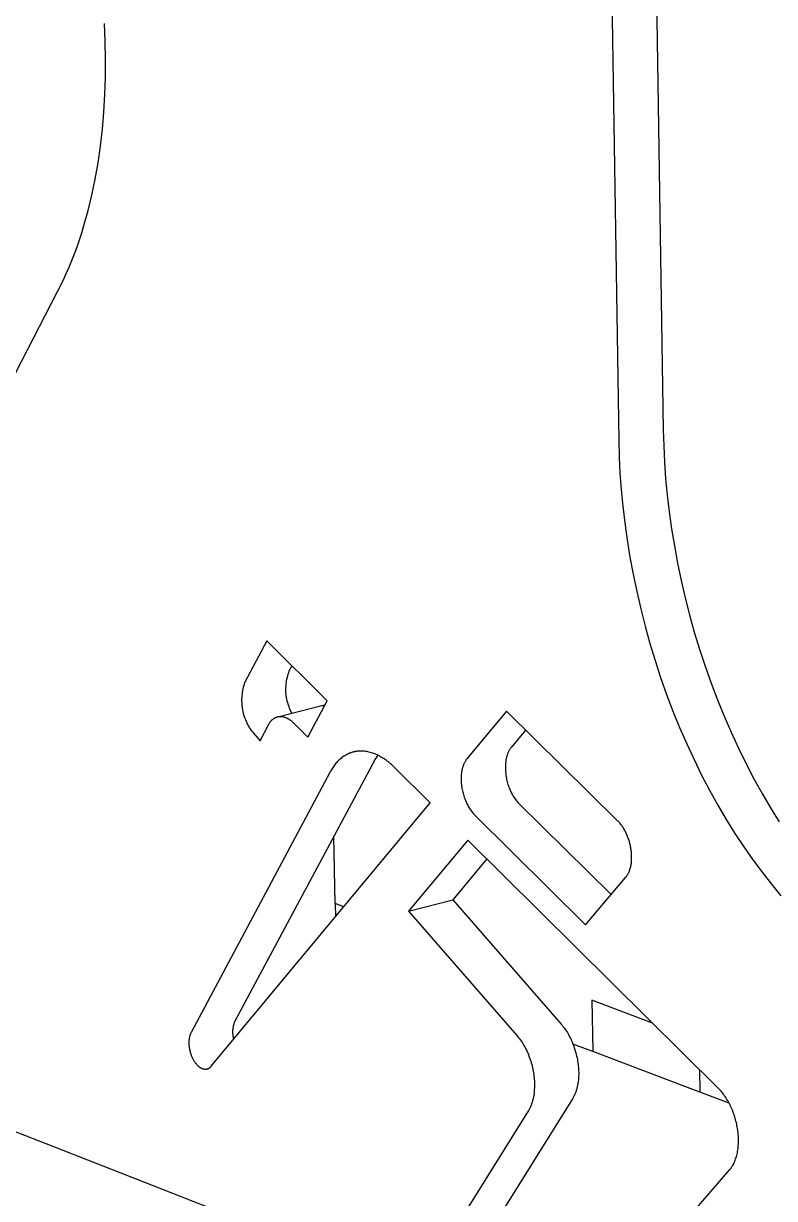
# Model space of a CAD drawing. Header units: millimetres. Extents: x -644 to 2279, y -276 to 1766.
# Drawn here: x 427.7 to 496.6, y 58.6 to 166.4 of the extents above; entities that cross this region are included whole.
import ezdxf

# ---------------------------------------------------------------- set-up
doc = ezdxf.new("R2010")
doc.units = ezdxf.units.MM
doc.header["$MEASUREMENT"] = 0
doc.layers.add('Utwórz2D linie widoczne', color=7, linetype='Continuous', true_color=0x000000)

msp = doc.modelspace()

# ---------------------------------------------------------------- linework, layer by layer
at = {"layer": 'Utwórz2D linie widoczne'}
for p, q in [((474.78, 597.92), (482.28, 128.12)), ((479.11, 597.84), (486.36, 129.13)), ((435.16, 164.79), (435.08, 166.43)), ((435.19, 163.15), (435.16, 164.79)), ((435.18, 161.52), (435.19, 163.15)), ((435.13, 159.9), (435.18, 161.52)), ((435.04, 158.3), (435.13, 159.9)), ((434.9, 156.72), (435.04, 158.3)), ((434.72, 155.16), (434.9, 156.72)), ((434.5, 153.64), (434.72, 155.16)), ((434.24, 152.14), (434.5, 153.64)), ((433.94, 150.69), (434.24, 152.14)), ((433.59, 149.27), (433.94, 150.69)), ((433.21, 147.9), (433.59, 149.27)), ((433.01, 147.23), (433.21, 147.9)), ((432.79, 146.58), (433.01, 147.23)), ((432.33, 145.3), (432.57, 145.93)), ((432.57, 145.93), (432.79, 146.58)), ((431.84, 144.08), (432.09, 144.68)), ((432.09, 144.68), (432.33, 145.3)), ((431.32, 142.91), (431.59, 143.48)), ((431.59, 143.48), (431.84, 144.08)), ((405.84, 93.32), (431.32, 142.91)), ((486.36, 129.13), (486.4, 127.67)), ((482.28, 128.12), (482.32, 126.66)), ((486.4, 127.67), (486.48, 126.18)), ((482.32, 126.66), (482.39, 125.17)), ((486.48, 126.18), (486.58, 124.68)), ((482.39, 125.17), (482.5, 123.66)), ((486.58, 124.68), (486.73, 123.15)), ((482.5, 123.66), (482.64, 122.13)), ((486.73, 123.15), (486.91, 121.61)), ((482.64, 122.13), (482.83, 120.59)), ((486.91, 121.61), (487.13, 120.05)), ((482.83, 120.59), (483.04, 119.03)), ((487.13, 120.05), (487.38, 118.48)), ((483.04, 119.03), (483.3, 117.46)), ((487.38, 118.48), (487.67, 116.9)), ((483.3, 117.46), (483.59, 115.88)), ((487.67, 116.9), (488, 115.32)), ((483.59, 115.88), (483.92, 114.29)), ((488, 115.32), (488.37, 113.73)), ((483.92, 114.29), (484.29, 112.7)), ((488.37, 113.73), (488.77, 112.15)), ((484.29, 112.7), (484.69, 111.12)), ((484.69, 111.12), (485.13, 109.54)), ((488.77, 112.15), (489.21, 110.57)), ((489.21, 110.57), (489.69, 109)), ((449.98, 109.78), (447.98, 105.98)), ((455.53, 104.27), (449.98, 109.78)), ((485.13, 109.54), (485.61, 107.96)), ((489.69, 109), (490.2, 107.44)), ((485.61, 107.96), (486.12, 106.4)), ((451.97, 106.85), (451.92, 106.71)), ((452.02, 107), (451.97, 106.85)), ((452.29, 107.49), (452.02, 107)), ((490.2, 107.44), (490.75, 105.89)), ((447.92, 105.83), (447.87, 105.68)), ((447.98, 105.98), (447.92, 105.83)), ((451.73, 105.81), (451.72, 105.65)), ((451.75, 105.96), (451.73, 105.81)), ((451.77, 106.11), (451.75, 105.96)), ((451.8, 106.26), (451.77, 106.11)), ((451.84, 106.41), (451.8, 106.26)), ((451.88, 106.56), (451.84, 106.41)), ((451.92, 106.71), (451.88, 106.56)), ((486.12, 106.4), (486.67, 104.85)), ((490.75, 105.89), (491.33, 104.36)), ((447.69, 104.73), (447.68, 104.57)), ((447.71, 104.89), (447.69, 104.73)), ((447.73, 105.05), (447.71, 104.89)), ((447.76, 105.21), (447.73, 105.05)), ((447.79, 105.37), (447.76, 105.21)), ((447.83, 105.52), (447.79, 105.37)), ((447.87, 105.68), (447.83, 105.52)), ((451.72, 105.65), (451.71, 105.5)), ((451.71, 105.5), (451.71, 105.34)), ((451.71, 105.34), (451.71, 105.19)), ((451.71, 105.19), (451.71, 105.04)), ((451.71, 105.04), (451.73, 104.88)), ((451.73, 104.88), (451.74, 104.73)), ((451.74, 104.73), (451.77, 104.58)), ((486.67, 104.85), (487.25, 103.32)), ((447.68, 104.57), (447.67, 104.41)), ((447.67, 104.41), (447.67, 104.25)), ((447.67, 104.25), (447.68, 104.09)), ((447.68, 104.09), (447.69, 103.93)), ((447.69, 103.93), (447.7, 103.77)), ((447.7, 103.77), (447.72, 103.62)), ((447.72, 103.62), (447.75, 103.46)), ((450.99, 102.81), (455.02, 103.83)), ((451.77, 104.58), (451.79, 104.43)), ((451.79, 104.43), (451.83, 104.28)), ((451.83, 104.28), (451.87, 104.13)), ((451.87, 104.13), (451.91, 103.98)), ((451.91, 103.98), (451.96, 103.83)), ((451.96, 103.83), (452.01, 103.69)), ((452.01, 103.69), (452.07, 103.55)), ((452.07, 103.55), (452.13, 103.4)), ((453.76, 100.93), (455.53, 104.27)), ((455.02, 103.83), (455.05, 103.83)), ((455.05, 103.83), (455.09, 103.84)), ((455.09, 103.84), (455.13, 103.85)), ((455.13, 103.85), (455.17, 103.85)), ((455.17, 103.85), (455.2, 103.86)), ((455.2, 103.86), (455.24, 103.86)), ((455.24, 103.86), (455.28, 103.86)), ((455.28, 103.86), (455.31, 103.86)), ((491.33, 104.36), (491.94, 102.86)), ((447.75, 103.46), (447.78, 103.3)), ((447.78, 103.3), (447.82, 103.14)), ((447.82, 103.14), (447.86, 102.99)), ((447.86, 102.99), (447.91, 102.84)), ((447.91, 102.84), (447.96, 102.69)), ((447.96, 102.69), (448.02, 102.54)), ((448.02, 102.54), (448.08, 102.39)), ((450.38, 102.43), (450.4, 102.46)), ((450.4, 102.46), (450.43, 102.49)), ((450.43, 102.49), (450.46, 102.52)), ((450.46, 102.52), (450.5, 102.55)), ((450.5, 102.55), (450.53, 102.57)), ((450.53, 102.57), (450.56, 102.6)), ((450.56, 102.6), (450.59, 102.62)), ((450.59, 102.62), (450.63, 102.65)), ((450.63, 102.65), (450.66, 102.67)), ((450.66, 102.67), (450.69, 102.69)), ((450.69, 102.69), (450.71, 102.7)), ((450.71, 102.7), (450.73, 102.71)), ((450.73, 102.71), (450.75, 102.72)), ((450.75, 102.72), (450.76, 102.73)), ((450.76, 102.73), (450.78, 102.74)), ((450.78, 102.74), (450.8, 102.74)), ((450.8, 102.74), (450.82, 102.75)), ((450.82, 102.75), (450.84, 102.76)), ((450.84, 102.76), (450.86, 102.77)), ((450.86, 102.77), (450.88, 102.77)), ((450.88, 102.77), (450.89, 102.78)), ((450.89, 102.78), (450.91, 102.79)), ((450.91, 102.79), (450.93, 102.79)), ((450.93, 102.79), (450.95, 102.8)), ((450.95, 102.8), (450.97, 102.8)), ((450.97, 102.8), (450.99, 102.81)), ((450.99, 102.81), (451.01, 102.81)), ((451.01, 102.81), (451.03, 102.82)), ((451.03, 102.82), (451.05, 102.82)), ((451.05, 102.82), (451.07, 102.82)), ((451.07, 102.82), (451.09, 102.82)), ((451.09, 102.82), (451.11, 102.83)), ((451.11, 102.83), (451.13, 102.83)), ((451.13, 102.83), (451.15, 102.83)), ((451.15, 102.83), (451.17, 102.83)), ((451.17, 102.83), (451.19, 102.83)), ((451.19, 102.83), (451.21, 102.83)), ((451.21, 102.83), (451.23, 102.83)), ((451.23, 102.83), (451.25, 102.83)), ((451.25, 102.83), (451.27, 102.83)), ((451.27, 102.83), (451.29, 102.83)), ((451.29, 102.83), (451.31, 102.83)), ((451.31, 102.83), (451.35, 102.83)), ((451.35, 102.83), (451.39, 102.82)), ((451.39, 102.82), (451.44, 102.82)), ((451.44, 102.82), (451.48, 102.81)), ((451.48, 102.81), (451.52, 102.8)), ((451.52, 102.8), (451.56, 102.79)), ((451.56, 102.79), (451.6, 102.78)), ((451.6, 102.78), (451.64, 102.76)), ((451.64, 102.76), (451.69, 102.75)), ((451.69, 102.75), (451.73, 102.73)), ((451.73, 102.73), (451.77, 102.72)), ((451.77, 102.72), (451.81, 102.7)), ((451.81, 102.7), (451.85, 102.68)), ((451.85, 102.68), (451.89, 102.66)), ((451.89, 102.66), (451.93, 102.64)), ((451.93, 102.64), (451.97, 102.61)), ((451.97, 102.61), (452.01, 102.59)), ((452.01, 102.59), (452.05, 102.56)), ((452.05, 102.56), (452.09, 102.53)), ((452.09, 102.53), (452.13, 102.51)), ((452.13, 103.4), (452.2, 103.27)), ((452.13, 102.51), (452.17, 102.48)), ((452.17, 102.48), (452.21, 102.45)), ((452.2, 103.27), (452.27, 103.13)), ((452.21, 102.45), (452.24, 102.42)), ((471.97, 103.31), (468.35, 98.96)), ((482.17, 93.26), (471.97, 103.31)), ((487.25, 103.32), (487.86, 101.81)), ((491.94, 102.86), (492.58, 101.38)), ((448.08, 102.39), (448.15, 102.24)), ((448.15, 102.24), (448.22, 102.1)), ((448.22, 102.1), (448.3, 101.96)), ((448.3, 101.96), (448.38, 101.82)), ((448.38, 101.82), (448.47, 101.69)), ((448.47, 101.69), (448.56, 101.56)), ((448.56, 101.56), (448.66, 101.43)), ((448.66, 101.43), (448.76, 101.3)), ((449.36, 100.61), (450.13, 102.07)), ((450.13, 102.07), (450.15, 102.11)), ((450.15, 102.11), (450.17, 102.15)), ((450.17, 102.15), (450.2, 102.19)), ((450.2, 102.19), (450.22, 102.22)), ((450.22, 102.22), (450.24, 102.26)), ((450.24, 102.26), (450.27, 102.3)), ((450.27, 102.3), (450.29, 102.33)), ((450.29, 102.33), (450.32, 102.37)), ((450.32, 102.37), (450.35, 102.4)), ((450.35, 102.4), (450.38, 102.43)), ((452.24, 102.42), (452.28, 102.39)), ((452.28, 102.39), (452.32, 102.35)), ((452.32, 102.35), (452.35, 102.32)), ((452.35, 102.32), (452.39, 102.29)), ((452.39, 102.29), (452.43, 102.25)), ((452.43, 102.25), (453.76, 100.93)), ((473.73, 101.58), (472.41, 100)), ((487.86, 101.81), (488.51, 100.33)), ((492.58, 101.38), (493.25, 99.92)), ((448.76, 101.3), (449.36, 100.61)), ((488.51, 100.33), (489.18, 98.87)), ((457.14, 99.23), (457.05, 99.18)), ((457.23, 99.29), (457.14, 99.23)), ((457.27, 99.31), (457.23, 99.29)), ((457.32, 99.34), (457.27, 99.31)), ((457.37, 99.36), (457.32, 99.34)), ((457.41, 99.38), (457.37, 99.36)), ((457.46, 99.41), (457.41, 99.38)), ((457.51, 99.43), (457.46, 99.41)), ((457.55, 99.45), (457.51, 99.43)), ((457.6, 99.47), (457.55, 99.45)), ((457.65, 99.48), (457.6, 99.47)), ((457.7, 99.5), (457.65, 99.48)), ((457.75, 99.52), (457.7, 99.5)), ((457.8, 99.53), (457.75, 99.52)), ((457.85, 99.55), (457.8, 99.53)), ((457.9, 99.56), (457.85, 99.55)), ((457.95, 99.58), (457.9, 99.56)), ((458, 99.59), (457.95, 99.58)), ((458.05, 99.6), (458, 99.59)), ((458.1, 99.61), (458.05, 99.6)), ((458.15, 99.62), (458.1, 99.61)), ((458.2, 99.63), (458.15, 99.62)), ((458.25, 99.63), (458.2, 99.63)), ((458.3, 99.64), (458.25, 99.63)), ((458.35, 99.64), (458.3, 99.64)), ((458.41, 99.65), (458.35, 99.64)), ((458.46, 99.65), (458.41, 99.65)), ((458.51, 99.66), (458.46, 99.65)), ((458.56, 99.66), (458.51, 99.66)), ((458.62, 99.66), (458.56, 99.66)), ((458.67, 99.66), (458.62, 99.66)), ((458.72, 99.66), (458.67, 99.66)), ((458.77, 99.65), (458.72, 99.66)), ((458.83, 99.65), (458.77, 99.65)), ((458.93, 99.64), (458.83, 99.65)), ((459.04, 99.63), (458.93, 99.64)), ((459.15, 99.61), (459.04, 99.63)), ((459.26, 99.59), (459.15, 99.61)), ((459.36, 99.57), (459.26, 99.59)), ((459.47, 99.54), (459.36, 99.57)), ((459.58, 99.51), (459.47, 99.54)), ((459.69, 99.48), (459.58, 99.51)), ((459.79, 99.44), (459.69, 99.48)), ((459.9, 99.4), (459.79, 99.44)), ((460.01, 99.35), (459.9, 99.4)), ((460.11, 99.3), (460.01, 99.35)), ((460.16, 99.28), (460.07, 99.15)), ((460.22, 99.25), (460.11, 99.3)), ((460.33, 99.2), (460.22, 99.25)), ((472.02, 99.23), (472, 99.17)), ((472.04, 99.29), (472.02, 99.23)), ((472.06, 99.35), (472.04, 99.29)), ((472.08, 99.41), (472.06, 99.35)), ((472.1, 99.47), (472.08, 99.41)), ((472.12, 99.52), (472.1, 99.47)), ((472.15, 99.58), (472.12, 99.52)), ((472.17, 99.63), (472.15, 99.58)), ((472.2, 99.68), (472.17, 99.63)), ((472.23, 99.73), (472.2, 99.68)), ((472.26, 99.78), (472.23, 99.73)), ((472.29, 99.83), (472.26, 99.78)), ((472.32, 99.87), (472.29, 99.83)), ((472.35, 99.91), (472.32, 99.87)), ((472.38, 99.96), (472.35, 99.91)), ((472.41, 100), (472.38, 99.96)), ((493.25, 99.92), (493.96, 98.5)), ((459.82, 98.73), (447.06, 74.87)), ((456.06, 98.19), (456, 98.09)), ((456.13, 98.28), (456.06, 98.19)), ((456.19, 98.37), (456.13, 98.28)), ((456.26, 98.45), (456.19, 98.37)), ((456.33, 98.54), (456.26, 98.45)), ((456.41, 98.62), (456.33, 98.54)), ((456.48, 98.7), (456.41, 98.62)), ((456.56, 98.78), (456.48, 98.7)), ((456.63, 98.85), (456.56, 98.78)), ((456.71, 98.92), (456.63, 98.85)), ((456.8, 98.99), (456.71, 98.92)), ((456.88, 99.06), (456.8, 98.99)), ((456.96, 99.12), (456.88, 99.06)), ((457.05, 99.18), (456.96, 99.12)), ((459.9, 98.87), (459.82, 98.73)), ((459.98, 99.01), (459.9, 98.87)), ((460.07, 99.15), (459.98, 99.01)), ((460.43, 99.14), (460.33, 99.2)), ((460.54, 99.08), (460.43, 99.14)), ((460.64, 99.02), (460.54, 99.08)), ((460.74, 98.95), (460.64, 99.02)), ((460.84, 98.88), (460.74, 98.95)), ((460.94, 98.81), (460.84, 98.88)), ((461.04, 98.74), (460.94, 98.81)), ((461.14, 98.66), (461.04, 98.74)), ((461.24, 98.58), (461.14, 98.66)), ((461.34, 98.5), (461.24, 98.58)), ((461.43, 98.41), (461.34, 98.5)), ((461.53, 98.33), (461.43, 98.41)), ((461.62, 98.24), (461.53, 98.33)), ((461.71, 98.15), (461.62, 98.24)), ((464.98, 94.91), (461.71, 98.15)), ((467.96, 98.19), (467.94, 98.13)), ((467.98, 98.25), (467.96, 98.19)), ((468, 98.31), (467.98, 98.25)), ((468.02, 98.37), (468, 98.31)), ((468.04, 98.43), (468.02, 98.37)), ((468.06, 98.49), (468.04, 98.43)), ((468.09, 98.54), (468.06, 98.49)), ((468.11, 98.59), (468.09, 98.54)), ((468.14, 98.64), (468.11, 98.59)), ((468.17, 98.69), (468.14, 98.64)), ((468.2, 98.74), (468.17, 98.69)), ((468.23, 98.79), (468.2, 98.74)), ((468.26, 98.83), (468.23, 98.79)), ((468.29, 98.88), (468.26, 98.83)), ((468.32, 98.92), (468.29, 98.88)), ((468.35, 98.96), (468.32, 98.92)), ((471.88, 98.5), (471.87, 98.35)), ((471.87, 98.35), (471.87, 98.21)), ((471.87, 98.21), (471.87, 98.07)), ((471.89, 98.57), (471.88, 98.5)), ((471.9, 98.64), (471.89, 98.57)), ((471.91, 98.71), (471.9, 98.64)), ((471.92, 98.78), (471.91, 98.71)), ((471.93, 98.84), (471.92, 98.78)), ((471.94, 98.91), (471.93, 98.84)), ((471.95, 98.98), (471.94, 98.91)), ((471.97, 99.04), (471.95, 98.98)), ((471.98, 99.11), (471.97, 99.04)), ((472, 99.17), (471.98, 99.11)), ((489.18, 98.87), (489.88, 97.45)), ((493.96, 98.5), (494.68, 97.11)), ((455.77, 97.7), (443.03, 73.82)), ((455.82, 97.8), (455.77, 97.7)), ((455.88, 97.9), (455.82, 97.8)), ((455.94, 98), (455.88, 97.9)), ((456, 98.09), (455.94, 98)), ((467.82, 97.46), (467.81, 97.32)), ((467.81, 97.32), (467.81, 97.17)), ((467.81, 97.17), (467.81, 97.03)), ((467.83, 97.53), (467.82, 97.46)), ((467.84, 97.6), (467.83, 97.53)), ((467.85, 97.67), (467.84, 97.6)), ((467.86, 97.74), (467.85, 97.67)), ((467.87, 97.8), (467.86, 97.74)), ((467.88, 97.87), (467.87, 97.8)), ((467.89, 97.94), (467.88, 97.87)), ((467.91, 98), (467.89, 97.94)), ((467.92, 98.07), (467.91, 98)), ((467.94, 98.13), (467.92, 98.07)), ((471.87, 98.07), (471.87, 97.96)), ((471.87, 97.96), (471.88, 97.85)), ((471.88, 97.85), (471.89, 97.74)), ((471.89, 97.74), (471.9, 97.63)), ((471.9, 97.63), (471.91, 97.52)), ((471.91, 97.52), (471.93, 97.4)), ((471.93, 97.4), (471.94, 97.29)), ((471.94, 97.29), (471.97, 97.17)), ((471.97, 97.17), (471.99, 97.06)), ((471.99, 97.06), (472.02, 96.94)), ((489.88, 97.45), (490.61, 96.06)), ((494.68, 97.11), (495.43, 95.75)), ((467.81, 97.03), (467.81, 96.92)), ((467.81, 96.92), (467.82, 96.81)), ((467.82, 96.81), (467.83, 96.7)), ((467.83, 96.7), (467.84, 96.59)), ((467.84, 96.59), (467.85, 96.48)), ((467.85, 96.48), (467.87, 96.36)), ((467.87, 96.36), (467.89, 96.25)), ((467.89, 96.25), (467.91, 96.13)), ((467.91, 96.13), (467.93, 96.02)), ((467.93, 96.02), (467.96, 95.9)), ((472.02, 96.94), (472.05, 96.83)), ((472.05, 96.83), (472.08, 96.71)), ((472.08, 96.71), (472.11, 96.6)), ((472.11, 96.6), (472.15, 96.48)), ((472.15, 96.48), (472.19, 96.37)), ((472.19, 96.37), (472.23, 96.26)), ((472.23, 96.26), (472.28, 96.15)), ((472.28, 96.15), (472.32, 96.04)), ((472.32, 96.04), (472.37, 95.93)), ((490.61, 96.06), (491.36, 94.7)), ((444.89, 70.74), (464.98, 94.91)), ((467.96, 95.9), (467.99, 95.79)), ((467.99, 95.79), (468.02, 95.67)), ((468.02, 95.67), (468.05, 95.55)), ((468.05, 95.55), (468.09, 95.44)), ((468.09, 95.44), (468.13, 95.33)), ((468.13, 95.33), (468.17, 95.22)), ((468.17, 95.22), (468.22, 95.1)), ((468.22, 95.1), (468.27, 95)), ((468.27, 95), (468.31, 94.89)), ((472.37, 95.93), (472.42, 95.83)), ((472.42, 95.83), (472.48, 95.73)), ((472.48, 95.73), (472.53, 95.63)), ((472.53, 95.63), (472.59, 95.53)), ((472.59, 95.53), (472.64, 95.44)), ((472.64, 95.44), (472.7, 95.35)), ((472.7, 95.35), (472.76, 95.26)), ((472.76, 95.26), (472.83, 95.18)), ((472.83, 95.18), (472.89, 95.1)), ((472.89, 95.1), (472.95, 95.02)), ((472.95, 95.02), (473.01, 94.95)), ((473.01, 94.95), (473.08, 94.88)), ((495.43, 95.75), (496.21, 94.44)), ((468.31, 94.89), (468.37, 94.79)), ((468.37, 94.79), (468.42, 94.68)), ((468.42, 94.68), (468.47, 94.58)), ((468.47, 94.58), (468.53, 94.49)), ((468.53, 94.49), (468.59, 94.39)), ((468.59, 94.39), (468.65, 94.3)), ((468.65, 94.3), (468.71, 94.22)), ((468.71, 94.22), (468.77, 94.13)), ((468.77, 94.13), (468.83, 94.05)), ((468.83, 94.05), (468.89, 93.98)), ((468.89, 93.98), (468.95, 93.9)), ((468.95, 93.9), (469.02, 93.84)), ((469.02, 93.84), (469.08, 93.77)), ((473.08, 94.88), (473.14, 94.81)), ((473.14, 94.81), (481.58, 86.48)), ((491.36, 94.7), (492.13, 93.38)), ((496.21, 94.44), (497, 93.16)), ((469.08, 93.77), (479.24, 83.71)), ((482.23, 93.21), (482.17, 93.26)), ((482.28, 93.15), (482.23, 93.21)), ((482.34, 93.09), (482.28, 93.15)), ((482.39, 93.03), (482.34, 93.09)), ((482.44, 92.96), (482.39, 93.03)), ((482.5, 92.89), (482.44, 92.96)), ((482.55, 92.82), (482.5, 92.89)), ((482.6, 92.75), (482.55, 92.82)), ((482.65, 92.67), (482.6, 92.75)), ((492.13, 93.38), (492.93, 92.1)), ((456.26, 85.66), (456.14, 91.85)), ((482.7, 92.6), (482.65, 92.67)), ((482.75, 92.52), (482.7, 92.6)), ((482.79, 92.44), (482.75, 92.52)), ((482.84, 92.35), (482.79, 92.44)), ((482.88, 92.27), (482.84, 92.35)), ((482.93, 92.18), (482.88, 92.27)), ((482.97, 92.09), (482.93, 92.18)), ((483.01, 92), (482.97, 92.09)), ((483.05, 91.91), (483.01, 92)), ((483.08, 91.82), (483.05, 91.91)), ((483.12, 91.73), (483.08, 91.82)), ((483.15, 91.64), (483.12, 91.73)), ((492.93, 92.1), (493.74, 90.87)), ((468.44, 91.48), (462.99, 84.96)), ((491.42, 68.7), (468.44, 91.48)), ((483.19, 91.54), (483.15, 91.64)), ((483.22, 91.45), (483.19, 91.54)), ((483.25, 91.35), (483.22, 91.45)), ((483.27, 91.26), (483.25, 91.35)), ((483.3, 91.16), (483.27, 91.26)), ((483.32, 91.07), (483.3, 91.16)), ((483.34, 90.97), (483.32, 91.07)), ((483.36, 90.88), (483.34, 90.97)), ((483.38, 90.79), (483.36, 90.88)), ((483.39, 90.69), (483.38, 90.79)), ((483.41, 90.6), (483.39, 90.69)), ((483.42, 90.51), (483.41, 90.6)), ((493.74, 90.87), (494.57, 89.68)), ((470.18, 89.76), (467.04, 86.01)), ((483.43, 90.41), (483.42, 90.51)), ((483.44, 90.32), (483.43, 90.41)), ((483.45, 90.23), (483.44, 90.32)), ((483.44, 89.57), (483.45, 89.67)), ((483.44, 89.48), (483.44, 89.57)), ((483.45, 90.13), (483.45, 90.23)), ((483.45, 90.04), (483.45, 90.13)), ((483.46, 89.94), (483.45, 90.04)), ((483.45, 89.76), (483.46, 89.85)), ((483.45, 89.67), (483.45, 89.76)), ((483.46, 89.85), (483.46, 89.94)), ((494.57, 89.68), (495.42, 88.53)), ((483.13, 88.38), (483.16, 88.45)), ((483.16, 88.45), (483.19, 88.51)), ((483.19, 88.51), (483.22, 88.58)), ((483.22, 88.58), (483.25, 88.66)), ((483.25, 88.66), (483.28, 88.73)), ((483.28, 88.73), (483.3, 88.81)), ((483.3, 88.81), (483.33, 88.89)), ((483.33, 88.89), (483.35, 88.97)), ((483.35, 88.97), (483.37, 89.05)), ((483.37, 89.05), (483.38, 89.13)), ((483.38, 89.13), (483.4, 89.22)), ((483.4, 89.22), (483.41, 89.31)), ((483.41, 89.31), (483.43, 89.39)), ((483.43, 89.39), (483.44, 89.48)), ((495.42, 88.53), (496.28, 87.43)), ((479.24, 83.71), (482.91, 88.05)), ((482.91, 88.05), (482.93, 88.07)), ((482.93, 88.07), (482.95, 88.09)), ((482.95, 88.09), (482.97, 88.12)), ((482.97, 88.12), (482.98, 88.15)), ((482.98, 88.15), (483, 88.17)), ((483, 88.17), (483.02, 88.2)), ((483.02, 88.2), (483.04, 88.23)), ((483.04, 88.23), (483.06, 88.26)), ((483.06, 88.26), (483.09, 88.32)), ((483.09, 88.32), (483.13, 88.38)), ((496.28, 87.43), (497.15, 86.38)), ((457.05, 85.36), (456.26, 85.66)), ((456.26, 85.66), (456.28, 84.44)), ((462.99, 84.96), (467.04, 86.01)), ((467.04, 86.01), (477, 74.59)), ((462.99, 84.96), (472.95, 73.52)), ((479.81, 76.79), (479.89, 72.08)), ((485.37, 74.7), (479.81, 76.79)), ((446.9, 74.41), (446.89, 74.33)), ((446.92, 74.49), (446.9, 74.41)), ((446.95, 74.57), (446.92, 74.49)), ((446.97, 74.65), (446.95, 74.57)), ((447, 74.72), (446.97, 74.65)), ((447.03, 74.8), (447, 74.72)), ((447.06, 74.87), (447.03, 74.8)), ((477, 74.59), (477.08, 74.49)), ((477.08, 74.49), (477.16, 74.39)), ((442.88, 73.37), (442.86, 73.31)), ((442.89, 73.43), (442.88, 73.37)), ((442.91, 73.5), (442.89, 73.43)), ((442.92, 73.55), (442.91, 73.5)), ((442.93, 73.58), (442.92, 73.55)), ((442.94, 73.61), (442.93, 73.58)), ((442.95, 73.64), (442.94, 73.61)), ((442.96, 73.67), (442.95, 73.64)), ((442.97, 73.69), (442.96, 73.67)), ((442.98, 73.72), (442.97, 73.69)), ((442.99, 73.75), (442.98, 73.72)), ((443.01, 73.77), (442.99, 73.75)), ((443.02, 73.8), (443.01, 73.77)), ((443.03, 73.82), (443.02, 73.8)), ((446.86, 74.09), (446.85, 74.01)), ((446.85, 74.01), (446.85, 73.93)), ((446.85, 73.93), (446.85, 73.85)), ((446.85, 73.85), (446.85, 73.77)), ((446.85, 73.77), (446.86, 73.69)), ((446.87, 74.25), (446.86, 74.17)), ((446.86, 74.17), (446.86, 74.09)), ((446.86, 73.69), (446.86, 73.61)), ((446.86, 73.61), (446.88, 73.52)), ((446.89, 74.33), (446.87, 74.25)), ((446.88, 73.52), (446.89, 73.44)), ((446.89, 73.44), (446.91, 73.37)), ((446.91, 73.37), (446.93, 73.29)), ((472.95, 73.52), (473.03, 73.43)), ((473.03, 73.43), (473.11, 73.32)), ((477.16, 74.39), (477.24, 74.29)), ((477.24, 74.29), (477.32, 74.18)), ((477.32, 74.18), (477.4, 74.06)), ((477.4, 74.06), (477.48, 73.94)), ((477.48, 73.94), (477.56, 73.82)), ((477.56, 73.82), (477.63, 73.7)), ((477.63, 73.7), (477.7, 73.57)), ((477.7, 73.57), (477.77, 73.43)), ((477.77, 73.43), (477.84, 73.3)), ((442.84, 73.04), (442.83, 72.97)), ((442.83, 72.97), (442.83, 72.9)), ((442.83, 72.9), (442.83, 72.83)), ((442.83, 72.83), (442.83, 72.77)), ((442.83, 72.77), (442.84, 72.7)), ((442.85, 73.18), (442.84, 73.11)), ((442.84, 73.11), (442.84, 73.04)), ((442.84, 72.7), (442.84, 72.63)), ((442.84, 72.63), (442.85, 72.56)), ((442.86, 73.31), (442.85, 73.24)), ((442.85, 73.24), (442.85, 73.18)), ((442.85, 72.56), (442.86, 72.5)), ((442.86, 72.5), (442.87, 72.43)), ((442.87, 72.43), (442.88, 72.36)), ((442.88, 72.36), (442.89, 72.29)), ((442.89, 72.29), (442.91, 72.22)), ((446.93, 73.29), (446.95, 73.21)), ((473.11, 73.32), (473.19, 73.22)), ((473.19, 73.22), (473.27, 73.11)), ((473.27, 73.11), (473.35, 72.99)), ((473.35, 72.99), (473.43, 72.87)), ((473.43, 72.87), (473.5, 72.75)), ((473.5, 72.75), (473.58, 72.63)), ((473.58, 72.63), (473.65, 72.5)), ((473.65, 72.5), (473.72, 72.36)), ((473.72, 72.36), (473.79, 72.23)), ((477.84, 73.3), (477.91, 73.16)), ((477.91, 73.16), (477.97, 73.02)), ((477.97, 73.02), (478.03, 72.87)), ((478.03, 72.87), (478.09, 72.73)), ((479.89, 72.08), (478.07, 72.77)), ((478.09, 72.73), (478.14, 72.58)), ((478.14, 72.58), (478.2, 72.43)), ((478.2, 72.43), (478.25, 72.28)), ((478.25, 72.28), (478.29, 72.13)), ((429.74, 63.6), (409.86, 71.38)), ((442.91, 72.22), (442.92, 72.14)), ((442.92, 72.14), (442.94, 72.07)), ((442.94, 72.07), (442.96, 72)), ((442.96, 72), (442.98, 71.93)), ((442.98, 71.93), (443, 71.86)), ((443, 71.86), (443.03, 71.79)), ((443.03, 71.79), (443.05, 71.73)), ((443.05, 71.73), (443.08, 71.66)), ((443.08, 71.66), (443.11, 71.59)), ((443.11, 71.59), (443.14, 71.53)), ((443.14, 71.53), (443.17, 71.46)), ((443.17, 71.46), (443.2, 71.4)), ((443.2, 71.4), (443.23, 71.34)), ((443.23, 71.34), (443.27, 71.28)), ((443.27, 71.28), (443.3, 71.22)), ((443.3, 71.22), (443.34, 71.17)), ((473.79, 72.23), (473.86, 72.09)), ((473.86, 72.09), (473.92, 71.95)), ((473.92, 71.95), (473.98, 71.8)), ((473.98, 71.8), (474.04, 71.66)), ((474.04, 71.66), (474.09, 71.51)), ((474.09, 71.51), (474.15, 71.36)), ((474.15, 71.36), (474.2, 71.21)), ((474.2, 71.21), (474.24, 71.05)), ((478.29, 72.13), (478.34, 71.97)), ((478.34, 71.97), (478.38, 71.82)), ((478.38, 71.82), (478.41, 71.67)), ((478.41, 71.67), (478.45, 71.51)), ((478.45, 71.51), (478.48, 71.36)), ((478.48, 71.36), (478.5, 71.21)), ((478.5, 71.21), (478.53, 71.05)), ((489.71, 68.36), (479.89, 72.08)), ((443.34, 71.17), (443.38, 71.11)), ((443.38, 71.11), (443.41, 71.06)), ((443.41, 71.06), (443.45, 71.01)), ((443.45, 71.01), (443.49, 70.97)), ((443.49, 70.97), (443.53, 70.92)), ((443.53, 70.92), (443.56, 70.88)), ((443.56, 70.88), (443.6, 70.84)), ((443.6, 70.84), (443.64, 70.8)), ((443.64, 70.8), (443.68, 70.76)), ((443.68, 70.76), (443.72, 70.73)), ((443.72, 70.73), (443.74, 70.71)), ((443.74, 70.71), (443.76, 70.69)), ((443.76, 70.69), (443.79, 70.68)), ((443.79, 70.68), (443.81, 70.66)), ((443.81, 70.66), (443.83, 70.65)), ((443.83, 70.65), (443.85, 70.63)), ((443.85, 70.63), (443.87, 70.62)), ((443.87, 70.62), (443.89, 70.61)), ((443.89, 70.61), (443.92, 70.59)), ((443.92, 70.59), (443.94, 70.58)), ((443.94, 70.58), (443.96, 70.57)), ((443.96, 70.57), (443.98, 70.56)), ((443.98, 70.56), (444, 70.55)), ((444, 70.55), (444.03, 70.54)), ((444.03, 70.54), (444.05, 70.53)), ((444.05, 70.53), (444.07, 70.52)), ((444.07, 70.52), (444.09, 70.51)), ((444.09, 70.51), (444.12, 70.5)), ((444.12, 70.5), (444.14, 70.5)), ((444.14, 70.5), (444.16, 70.49)), ((444.16, 70.49), (444.18, 70.49)), ((444.18, 70.49), (444.21, 70.48)), ((444.21, 70.48), (444.23, 70.48)), ((444.23, 70.48), (444.25, 70.47)), ((444.25, 70.47), (444.27, 70.47)), ((444.27, 70.47), (444.29, 70.47)), ((444.29, 70.47), (444.32, 70.47)), ((444.32, 70.47), (444.34, 70.47)), ((444.34, 70.47), (444.36, 70.47)), ((444.36, 70.47), (444.38, 70.47)), ((444.38, 70.47), (444.4, 70.47)), ((444.4, 70.47), (444.42, 70.47)), ((444.42, 70.47), (444.45, 70.47)), ((444.45, 70.47), (444.47, 70.48)), ((444.47, 70.48), (444.49, 70.48)), ((444.49, 70.48), (444.51, 70.49)), ((444.51, 70.49), (444.53, 70.49)), ((444.53, 70.49), (444.55, 70.5)), ((444.55, 70.5), (444.57, 70.5)), ((444.57, 70.5), (444.59, 70.51)), ((444.59, 70.51), (444.61, 70.52)), ((444.61, 70.52), (444.63, 70.53)), ((444.63, 70.53), (444.65, 70.54)), ((444.65, 70.54), (444.66, 70.55)), ((444.66, 70.55), (444.68, 70.56)), ((444.68, 70.56), (444.7, 70.57)), ((444.7, 70.57), (444.72, 70.58)), ((444.72, 70.58), (444.74, 70.59)), ((444.74, 70.59), (444.75, 70.6)), ((444.75, 70.6), (444.77, 70.62)), ((444.77, 70.62), (444.79, 70.63)), ((444.79, 70.63), (444.8, 70.64)), ((444.8, 70.64), (444.82, 70.66)), ((444.82, 70.66), (444.84, 70.67)), ((444.84, 70.67), (444.85, 70.69)), ((444.85, 70.69), (444.87, 70.71)), ((444.87, 70.71), (444.88, 70.72)), ((444.88, 70.72), (444.89, 70.74)), ((474.24, 71.05), (474.29, 70.9)), ((474.29, 70.9), (474.33, 70.75)), ((474.33, 70.75), (474.36, 70.59)), ((474.36, 70.59), (474.4, 70.44)), ((474.4, 70.44), (474.43, 70.29)), ((474.43, 70.29), (474.45, 70.13)), ((474.45, 70.13), (474.47, 69.98)), ((478.53, 71.05), (478.54, 70.9)), ((478.54, 70.9), (478.56, 70.75)), ((478.56, 70.75), (478.57, 70.61)), ((478.57, 70.61), (478.58, 70.46)), ((478.58, 70.46), (478.59, 70.32)), ((478.59, 70.32), (478.6, 70.18)), ((478.6, 70.18), (478.6, 70)), ((489.68, 70.42), (489.71, 68.36)), ((474.47, 69.98), (474.49, 69.83)), ((474.49, 69.83), (474.51, 69.68)), ((474.51, 69.68), (474.52, 69.53)), ((474.52, 69.53), (474.54, 69.39)), ((474.54, 69.39), (474.54, 69.24)), ((474.54, 69.24), (474.55, 69.1)), ((474.55, 69.1), (474.55, 68.92)), ((478.53, 69.14), (478.5, 68.98)), ((478.55, 69.31), (478.53, 69.14)), ((478.57, 69.48), (478.55, 69.31)), ((478.58, 69.65), (478.57, 69.48)), ((478.59, 69.82), (478.58, 69.65)), ((478.6, 70), (478.59, 69.82)), ((474.48, 68.07), (474.45, 67.9)), ((474.5, 68.23), (474.48, 68.07)), ((474.52, 68.4), (474.5, 68.23)), ((474.53, 68.57), (474.52, 68.4)), ((474.54, 68.75), (474.53, 68.57)), ((474.55, 68.92), (474.54, 68.75)), ((478.16, 67.97), (478.13, 67.91)), ((478.19, 68.03), (478.16, 67.97)), ((478.22, 68.1), (478.19, 68.03)), ((478.25, 68.16), (478.22, 68.1)), ((478.28, 68.23), (478.25, 68.16)), ((478.31, 68.3), (478.28, 68.23)), ((478.33, 68.37), (478.31, 68.3)), ((478.36, 68.44), (478.33, 68.37)), ((478.38, 68.52), (478.36, 68.44)), ((478.4, 68.59), (478.38, 68.52)), ((478.42, 68.67), (478.4, 68.59)), ((478.44, 68.74), (478.42, 68.67)), ((478.46, 68.82), (478.44, 68.74)), ((478.5, 68.98), (478.46, 68.82)), ((492.4, 67.34), (489.71, 68.36)), ((491.5, 68.62), (491.42, 68.7)), ((491.58, 68.54), (491.5, 68.62)), ((491.66, 68.45), (491.58, 68.54)), ((491.73, 68.36), (491.66, 68.45)), ((491.81, 68.26), (491.73, 68.36)), ((491.88, 68.17), (491.81, 68.26)), ((491.96, 68.06), (491.88, 68.17)), ((492.03, 67.96), (491.96, 68.06)), ((492.1, 67.85), (492.03, 67.96)), ((478.03, 67.73), (467.8, 51.38)), ((474.11, 66.89), (474.08, 66.83)), ((474.15, 66.96), (474.11, 66.89)), ((474.18, 67.02), (474.15, 66.96)), ((474.2, 67.09), (474.18, 67.02)), ((474.23, 67.15), (474.2, 67.09)), ((474.26, 67.22), (474.23, 67.15)), ((474.28, 67.29), (474.26, 67.22)), ((474.31, 67.37), (474.28, 67.29)), ((474.33, 67.44), (474.31, 67.37)), ((474.35, 67.51), (474.33, 67.44)), ((474.37, 67.59), (474.35, 67.51)), ((474.39, 67.67), (474.37, 67.59)), ((474.41, 67.74), (474.39, 67.67)), ((474.45, 67.9), (474.41, 67.74)), ((478.07, 67.79), (478.03, 67.73)), ((478.1, 67.85), (478.07, 67.79)), ((478.13, 67.91), (478.1, 67.85)), ((492.17, 67.74), (492.1, 67.85)), ((492.24, 67.63), (492.17, 67.74)), ((492.31, 67.51), (492.24, 67.63)), ((492.38, 67.39), (492.31, 67.51)), ((492.44, 67.27), (492.38, 67.39)), ((492.5, 67.15), (492.44, 67.27)), ((492.56, 67.02), (492.5, 67.15)), ((492.62, 66.89), (492.56, 67.02)), ((492.68, 66.76), (492.62, 66.89)), ((473.98, 66.66), (463.77, 50.28)), ((474.02, 66.71), (473.98, 66.66)), ((474.05, 66.77), (474.02, 66.71)), ((474.08, 66.83), (474.05, 66.77)), ((492.73, 66.63), (492.68, 66.76)), ((492.78, 66.5), (492.73, 66.63)), ((492.83, 66.36), (492.78, 66.5)), ((492.87, 66.23), (492.83, 66.36)), ((492.92, 66.1), (492.87, 66.23)), ((492.96, 65.96), (492.92, 66.1)), ((493, 65.82), (492.96, 65.96)), ((493.03, 65.69), (493, 65.82)), ((493.07, 65.55), (493.03, 65.69)), ((493.1, 65.42), (493.07, 65.55)), ((493.12, 65.28), (493.1, 65.42)), ((493.15, 65.15), (493.12, 65.28)), ((493.17, 65.01), (493.15, 65.15)), ((493.19, 64.88), (493.17, 65.01)), ((493.21, 64.75), (493.19, 64.88)), ((493.22, 64.61), (493.21, 64.75)), ((493.24, 64.48), (493.22, 64.61)), ((493.25, 64.35), (493.24, 64.48)), ((493.25, 64.21), (493.25, 64.35)), ((493.26, 64.08), (493.25, 64.21)), ((493.25, 63.55), (493.26, 63.68)), ((493.26, 63.94), (493.26, 64.08)), ((493.26, 63.81), (493.26, 63.94)), ((493.26, 63.68), (493.26, 63.81)), ((439.5, 59.78), (429.74, 63.6)), ((493.07, 62.44), (493.1, 62.55)), ((493.1, 62.55), (493.13, 62.67)), ((493.13, 62.67), (493.16, 62.79)), ((493.16, 62.79), (493.18, 62.91)), ((493.18, 62.91), (493.2, 63.04)), ((493.2, 63.04), (493.22, 63.16)), ((493.22, 63.16), (493.23, 63.29)), ((493.23, 63.29), (493.24, 63.42)), ((493.24, 63.42), (493.25, 63.55)), ((492.61, 61.43), (492.63, 61.47)), ((492.63, 61.47), (492.66, 61.51)), ((492.66, 61.51), (492.69, 61.55)), ((492.69, 61.55), (492.71, 61.59)), ((492.71, 61.59), (492.74, 61.63)), ((492.74, 61.63), (492.79, 61.72)), ((492.79, 61.72), (492.83, 61.82)), ((492.83, 61.82), (492.88, 61.91)), ((492.88, 61.91), (492.92, 62.01)), ((492.92, 62.01), (492.96, 62.11)), ((492.96, 62.11), (493, 62.22)), ((493, 62.22), (493.04, 62.33)), ((493.04, 62.33), (493.07, 62.44)), ((478.16, 44.66), (492.47, 61.25)), ((492.47, 61.25), (492.49, 61.28)), ((492.49, 61.28), (492.52, 61.32)), ((492.52, 61.32), (492.55, 61.35)), ((492.55, 61.35), (492.58, 61.39)), ((492.58, 61.39), (492.61, 61.43)), ((459.92, 51.79), (439.5, 59.78))]:
    msp.add_line(p, q, dxfattribs=at)

doc.saveas('drawing.dxf')
